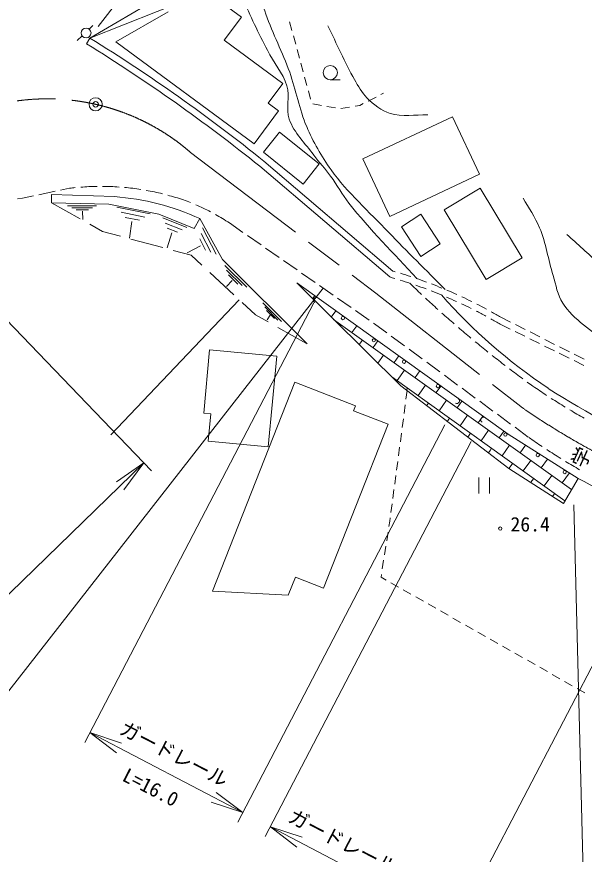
# Model space of a CAD drawing. Units: millimetres, scale not verified. Extents: x 40000 to 680000, y 20000 to 380000.
# Drawn here: x 144472 to 196191, y 243129 to 319410 of the extents above; entities that cross this region are included whole.
import ezdxf
from ezdxf.enums import TextEntityAlignment as Align

# ---------------------------------------------------------------- set-up
doc = ezdxf.new("R2010")
doc.units = ezdxf.units.MM
doc.header["$LTSCALE"] = 1000
doc.header["$PDMODE"] = 32
doc.header["$PDSIZE"] = 500
doc.linetypes.add('CHAIN', pattern=[18.5, 12, -1.5, 3.5, -1.5])
doc.layers.add('M-BGD', color=7, linetype='Continuous', lineweight=13)
doc.layers.add('M-BMK', color=2, linetype='CHAIN', lineweight=13)
doc.styles.add('@ＭＳ ゴシック', font='')
doc.styles.add('ＭＳ ゴシック', font='')
doc.styles.get('@ＭＳ ゴシック').set_extended_font_data('@MS Gothic')
doc.styles.get('ＭＳ ゴシック').set_extended_font_data('MS Gothic')

# ---------------------------------------------------------------- blocks, each defined once
blk = doc.blocks.new('ﾌﾟﾛｯﾄﾏｰｸ-02')
at = {"color": 1, "linetype": 'Continuous', "lineweight": 13}
blk.add_circle((0, 0), 0.5, dxfattribs=at)
blk = doc.blocks.new('open_arrow')
at = {"color": 0, "linetype": 'Continuous', "lineweight": -2}
blk.add_lwpolyline([(7.5, 1.25), (0, 0), (7.5, -1.25)], dxfattribs=at)

msp = doc.modelspace()

# ---------------------------------------------------------------- linework, layer by layer
at = {"layer": 'M-BGD'}
for p, q in [((151878, 318518), (168577, 339914)), ((151141, 317461), (176977, 327723)), ((164943, 319382), (160401, 322734)), ((159846, 322581), (151141, 317461)), ((153507, 317127), (158277, 319857)), ((164943, 319382), (163381, 317265)), ((169342, 318933), (169552, 318161)), ((151417, 318627), (151066, 318290)), ((150423, 317675), (149974, 317245)), ((151141, 317461), (150826, 316950)), ((169683, 317679), (169893, 316907)), ((153507, 317127), (166103, 307831)), ((163381, 317265), (168710, 313332)), ((170024, 316424), (170234, 315652)), ((170365, 315170), (170575, 314398)), ((170706, 313915), (170916, 313143)), ((173045, 313676), (173952, 313676)), ((167377, 311526), (168710, 313332)), ((171047, 312661), (171257, 311889)), ((176501, 311727), (177214, 312089)), ((177660, 312315), (177899, 312437)), ((168318, 310832), (167377, 311526)), ((171460, 311485), (172247, 311340)), ((172738, 311249), (173525, 311104)), ((175300, 311266), (175731, 311336)), ((175731, 311336), (176055, 311501)), ((168318, 310832), (166103, 307831)), ((174017, 311056), (174807, 311185)), ((175998, 306459), (184185, 310307)), ((184185, 310307), (186649, 305065)), ((166957, 307067), (168422, 308899)), ((172046, 306003), (168422, 308899)), ((166957, 307067), (170582, 304170)), ((167001, 306254), (178758, 296247)), ((172046, 306003), (170582, 304170)), ((178463, 301217), (175998, 306459)), ((166618, 305791), (178468, 295706)), ((186649, 305065), (178463, 301217)), ((148458, 303614), (149290, 303789)), ((183428, 301826), (186698, 303804)), ((186698, 303804), (190534, 297464)), ((144537, 302828), (144987, 302888)), ((144987, 302888), (146011, 303102)), ((146500, 303205), (147968, 303512)), ((147641, 303207), (153378, 303024)), ((147641, 303207), (147641, 302448)), ((147641, 302448), (152869, 302331)), ((147641, 302448), (150265, 300993)), ((149108, 302200), (151752, 302192)), ((152869, 302331), (157414, 301414)), ((149495, 302011), (151384, 302004)), ((149883, 301821), (151016, 301817)), ((150455, 301693), (150493, 300939)), ((153601, 302065), (156624, 301447)), ((153976, 301601), (156136, 301159)), ((157414, 301414), (160641, 300122)), ((179521, 300273), (181284, 301431)), ((181284, 301431), (183054, 298734)), ((187264, 295485), (183428, 301826)), ((156740, 278056), (134405, 301298)), ((154352, 301136), (155648, 300871)), ((154962, 300752), (154737, 299246)), ((157777, 301082), (159978, 300229)), ((157986, 300616), (159557, 300007)), ((160641, 300122), (161150, 301022)), ((161150, 301022), (163234, 297303)), ((163857, 300628), (165089, 299772)), ((151139, 300508), (152302, 299863)), ((152302, 299863), (153915, 299428)), ((158194, 300150), (159137, 299785)), ((161405, 300188), (162637, 297771)), ((181291, 297577), (179521, 300273)), ((154880, 299167), (157776, 298384)), ((158595, 299738), (158173, 298362)), ((161148, 299177), (161676, 298141)), ((161276, 299682), (162156, 297956)), ((165500, 299487), (166732, 298631)), ((161209, 298552), (159990, 297912)), ((167142, 298346), (168374, 297490)), ((183054, 298734), (181291, 297577)), ((158741, 298124), (160357, 297687)), ((160357, 297687), (161331, 296787)), ((163234, 297303), (170939, 289615)), ((163444, 296741), (165434, 294780)), ((168785, 297205), (170017, 296349)), ((190534, 297464), (187264, 295485)), ((162065, 296108), (164268, 294071)), ((163601, 296322), (165023, 294921)), ((170427, 296063), (171659, 295208)), ((164101, 295390), (163593, 294835)), ((163759, 295903), (164612, 295063)), ((172404, 294690), (136351, 248557)), ((169988, 295169), (179478, 285796)), ((189250, 281393), (169988, 295169)), ((172070, 294922), (173302, 294066)), ((171625, 293998), (171438, 293737)), ((173712, 293781), (174944, 292925)), ((171548, 293344), (150667, 253318)), ((153053, 281327), (164754, 293621)), ((165002, 293392), (166219, 292267)), ((166892, 293338), (168590, 291646)), ((167066, 292994), (168280, 291785)), ((166219, 292267), (167390, 291609)), ((167241, 292650), (167969, 291924)), ((167559, 292218), (167287, 291808)), ((173541, 292628), (173135, 292061)), ((175355, 292640), (176586, 291784)), ((195036, 276340), (173349, 291850)), ((176997, 291499), (177082, 291439)), ((177082, 291439), (178207, 290611)), ((188535, 291409), (189432, 290967)), ((188585, 292053), (189477, 291602)), ((168262, 291119), (170877, 289650)), ((174066, 291337), (173984, 291223)), ((175457, 291258), (175023, 290652)), ((189880, 290746), (190777, 290304)), ((189923, 291376), (190816, 290925)), ((191262, 290699), (192154, 290248)), ((175981, 289967), (175681, 289546)), ((177373, 289888), (176939, 289282)), ((178609, 290315), (179817, 289426)), ((191226, 290083), (192123, 289640)), ((192600, 290022), (193493, 289571)), ((180220, 289129), (181428, 288240)), ((192571, 289419), (193468, 288977)), ((193939, 289345), (194831, 288894)), ((161513, 283306), (162051, 289070)), ((168169, 288500), (162051, 289070)), ((168169, 288500), (167399, 280238)), ((177897, 288597), (177378, 287870)), ((179288, 288518), (178855, 287912)), ((193917, 288756), (194814, 288314)), ((195277, 288668), (196170, 288217)), ((181830, 287943), (183038, 287054)), ((195262, 288093), (196159, 287651)), ((179813, 287227), (179128, 286269)), ((181204, 287148), (180771, 286542)), ((169803, 286142), (162305, 267090)), ((175335, 283965), (169803, 286142)), ((194434, 275322), (178661, 286603)), ((183441, 286757), (184649, 285868)), ((179478, 285796), (189317, 278258)), ((180049, 285358), (179944, 284565)), ((179979, 285433), (179969, 285420)), ((180086, 285584), (179979, 285433)), ((181729, 285857), (181044, 284899)), ((183120, 285777), (182687, 285172)), ((185051, 285572), (186259, 284682)), ((175162, 283526), (175335, 283965)), ((179878, 284070), (179772, 283277)), ((181886, 284052), (181840, 283987)), ((182002, 284214), (181886, 284052)), ((183645, 284486), (182960, 283529)), ((185036, 284407), (184603, 283801)), ((186662, 284386), (187870, 283496)), ((161513, 283306), (162158, 283246)), ((162158, 283246), (161925, 280749)), ((175162, 283526), (178310, 282287)), ((185561, 283116), (184876, 282158)), ((186952, 283037), (186519, 282431)), ((188272, 283200), (189480, 282310)), ((183497, 282245), (164611, 246044)), ((178310, 282287), (172438, 267367)), ((179706, 282781), (179601, 281988)), ((183794, 282671), (183710, 282553)), ((183918, 282843), (183794, 282671)), ((179535, 281492), (179430, 280699)), ((187477, 281746), (186791, 280788)), ((188868, 281667), (188434, 281061)), ((189883, 282014), (191091, 281124)), ((167399, 280238), (161925, 280749)), ((185899, 280727), (167121, 244734)), ((185702, 281289), (185581, 281120)), ((185834, 281473), (185702, 281289)), ((195638, 277358), (189250, 281393)), ((179364, 280204), (179258, 279411)), ((187749, 280103), (187610, 279908)), ((189392, 280376), (188707, 279418)), ((190847, 280385), (190350, 279691)), ((187610, 279908), (187452, 279687)), ((102101, 226398), (156047, 278777)), ((179192, 278915), (179087, 278122)), ((189517, 278526), (189323, 278254)), ((189665, 278733), (189517, 278526)), ((191308, 279006), (190623, 278048)), ((192841, 279125), (192266, 278321)), ((189317, 278258), (194287, 275073)), ((194835, 277864), (194182, 276951)), ((179021, 277626), (178916, 276833)), ((186583, 277433), (186583, 275975)), ((187555, 277433), (187555, 275975)), ((191425, 277145), (191308, 276982)), ((191581, 277363), (191425, 277145)), ((193224, 277636), (192539, 276678)), ((194287, 275073), (195638, 277358)), ((178850, 276338), (178744, 275545)), ((193333, 275764), (193294, 275709)), ((193497, 275993), (193333, 275764)), ((178679, 275049), (178573, 274256)), ((195255, 274940), (196088, 241486)), ((178468, 273467), (178390, 272969)), ((178507, 273760), (178468, 273467)), ((178313, 272475), (178189, 271685)), ((203571, 273045), (184163, 235843)), ((178111, 271191), (177987, 270400)), ((177910, 269907), (177786, 269116)), ((177708, 268622), (177668, 268363)), ((169208, 266713), (169864, 268380)), ((172438, 267367), (169864, 268380)), ((177668, 268363), (178136, 268098)), ((178571, 267851), (179267, 267457)), ((162305, 267090), (169208, 266713)), ((179701, 267210), (180397, 266816)), ((180832, 266569), (181528, 266174)), ((181963, 265928), (182659, 265533)), ((183094, 265287), (183790, 264892)), ((184225, 264645), (184921, 264251)), ((185356, 264004), (186052, 263610)), ((186487, 263363), (187183, 262968)), ((187617, 262722), (188313, 262327)), ((188748, 262081), (189444, 261686)), ((189879, 261439), (190575, 261045)), ((191010, 260798), (191706, 260404)), ((192141, 260157), (192837, 259762)), ((193272, 259516), (193968, 259121)), ((194403, 258874), (195099, 258480)), ((195534, 258233), (196229, 257839)), ((165073, 246930), (151129, 254205)), ((167583, 245621), (184626, 236730))]:
    msp.add_line(p, q, dxfattribs=at)
for centre, radius in [((150791, 317934), 450), ((173045, 314324), 648), ((151661, 311436), 600), ((174201, 291960), 150), ((177014, 289938), 150), ((179765, 287983), 150), ((182852, 285773), 150), ((189012, 281350), 150), ((191952, 279482), 150), ((194406, 277931), 150)]:
    msp.add_circle(centre, radius, dxfattribs=at)
for centre, radius, start, end in [((69710, 185396), 155152, 51.16593, 58.34214), ((69710, 185396), 154552, 51.16896, 58.34214), ((152138, 280355), 23606, 95.68337, 96.9303), ((152138, 280355), 23606, 90.82898, 94.46977), ((152138, 280355), 23606, 85.9746, 89.61539), ((152138, 280355), 23606, 81.12021, 84.761), ((151790, 280767), 22313, 65.19976, 85.91916), ((152138, 280355), 23606, 76.26583, 79.90662), ((152138, 280355), 23606, 71.41144, 75.05223), ((152653, 283500), 20467, 68.00623, 69.97011), ((152653, 283500), 20467, 62.40746, 66.60653), ((152653, 283500), 20467, 56.80869, 61.00777), ((166684, 254349), 43603, 73.6462, 73.92415), ((166684, 254349), 43603, 71.67516, 72.98918), ((166518, 253773), 43603, 73.46942, 74.09351), ((166518, 253773), 43603, 71.49838, 72.81241), ((166684, 254349), 43603, 69.70412, 71.01815), ((249627, 366718), 99653, 225.90824, 226.77067), ((166518, 253773), 43603, 69.52734, 70.84137), ((166518, 253773), 43603, 67.55631, 68.87033), ((166684, 254349), 43603, 67.73308, 69.04711), ((166684, 254349), 43603, 65.76205, 67.07607), ((171761, 293596), 250, 60.75239, 240.75239), ((249627, 366718), 99653, 227.05814, 227.92057), ((220285, 326754), 49454, 221.3663, 236.39247), ((166518, 253773), 43603, 65.58527, 66.89929), ((166684, 254349), 43603, 63.79101, 65.10503), ((166518, 253773), 43603, 63.61423, 64.92826), ((166684, 254349), 43603, 61.81997, 63.134), ((249627, 366718), 99653, 228.20804, 229.07047), ((166518, 253773), 43603, 61.64319, 62.95722), ((166684, 254349), 43603, 59.84894, 61.16296), ((166518, 253773), 43603, 59.67216, 60.98618), ((249627, 366718), 99653, 229.35795, 230.22038), ((249627, 366718), 99653, 230.50785, 231.37028), ((249627, 366718), 99653, 231.65775, 232.52018), ((249627, 366718), 99653, 232.80766, 233.67009), ((249627, 366718), 99653, 233.95756, 234.33046), ((227761, 338502), 63994, 235.50331, 236.84631), ((228425, 340221), 65180, 236.9859, 259.21357), ((184566, 284438), 250, 240.19817, 60.19817), ((227761, 338502), 63994, 237.29398, 238.63698), ((227761, 338502), 63994, 239.08465, 240.42765), ((187001, 282696), 250, 60.75239, 240.75239), ((226491, 331740), 61768, 235.07064, 236.46204), ((226491, 331740), 61768, 236.92584, 238.31723), ((226491, 331740), 61768, 238.78103, 240.17243), ((232002, 345218), 76990, 241.81492, 256.59185)]:
    msp.add_arc(centre, radius, start, end, dxfattribs=at)
for points, knots in [([(163590, 325495), (164085, 324038), (164500, 322552), (165074, 321125), (165730, 319497), (166512, 317920), (167309, 316356), (167868, 315258), (168744, 314302), (169094, 313120), (169383, 312142), (168974, 311031), (169310, 310069), (169745, 308827), (170763, 307874), (171545, 306817), (172034, 306155), (172592, 305545), (173079, 304882), (173665, 304086), (174137, 303208), (174747, 302430), (176646, 300008), (178862, 297852), (180919, 295563)], [0, 0, 0, 0, 1, 1, 1, 2, 2, 2, 3, 3, 3, 4, 4, 4, 5, 5, 5, 6, 6, 6, 7, 7, 7, 8, 8, 8, 8]), ([(183503, 294578), (181791, 296312), (180049, 298017), (178366, 299779), (176583, 301645), (174632, 303380), (173113, 305466), (172226, 306683), (171493, 308019), (170895, 309401), (170208, 310989), (169931, 312727), (169344, 314355), (168697, 316146), (167811, 317846), (167176, 319641), (166593, 321288), (166175, 322988), (165675, 324661)], [0, 0, 0, 0, 1, 1, 1, 2, 2, 2, 3, 3, 3, 4, 4, 4, 5, 5, 5, 6, 6, 6, 6]), ([(172823, 318590), (173635, 316955), (174338, 315263), (175258, 313686), (175596, 313106), (175912, 312493), (176388, 312019), (176990, 311419), (177697, 310860), (178506, 310597), (179590, 310245), (180785, 310514), (181924, 310472)], [0, 0, 0, 0, 1, 1, 1, 2, 2, 2, 3, 3, 3, 4, 4, 4, 4]), ([(190622, 302901), (191122, 302000), (191730, 301151), (192122, 300199), (192700, 298800), (192903, 297273), (193357, 295829), (193621, 294988), (193735, 294063), (194224, 293328), (195241, 291801), (196897, 290809), (198326, 289659), (199437, 288766), (200695, 288065), (201795, 287157), (202978, 286181), (203895, 284891), (205147, 284005), (206495, 283053), (208032, 282386), (209550, 281737), (210631, 281275), (211712, 280669), (212885, 280587), (213496, 280544), (214233, 280527), (214687, 280937), (215062, 281276), (214979, 281906), (215125, 282390)], [0, 0, 0, 0, 1, 1, 1, 2, 2, 2, 3, 3, 3, 4, 4, 4, 5, 5, 5, 6, 6, 6, 7, 7, 7, 8, 8, 8, 9, 9, 9, 10, 10, 10, 10]), ([(194599, 299590), (195566, 298701), (196566, 297845), (197501, 296922), (198718, 295720), (199544, 294051), (201020, 293186), (201237, 293059), (201502, 293025), (201753, 293003), (202154, 292967), (202556, 293057), (202957, 293085)], [0, 0, 0, 0, 1, 1, 1, 2, 2, 2, 3, 3, 3, 4, 4, 4, 4])]:
    msp.add_open_spline(points, degree=3, knots=knots, dxfattribs=at)
msp.add_point((151661, 311436), dxfattribs=at)
at = {"layer": 'M-BMK'}
for p, q in [((160315, 307057), (177205, 294221)), ((177205, 294221), (190396, 283903))]:
    msp.add_line(p, q, dxfattribs=at)
for centre, radius, start, end in [((147228, 291933), 20000, 49.13016, 106.03667), ((230273, 341434), 70000, 235.27178, 258.39935)]:
    msp.add_arc(centre, radius, start, end, dxfattribs=at)

# ---------------------------------------------------------------- block references
at = {"layer": 'M-BGD', "xscale": 400, "yscale": 400}
for p, rotation in [((156047, 278777), 224.2), ((151129, 254205), 332.4), ((165073, 246930), 152.4), ((167583, 245621), 332.4)]:
    msp.add_blockref('open_arrow', p, dxfattribs=dict(at, rotation=rotation))
at = {"layer": 'M-BGD', "xscale": 300, "yscale": 300}
msp.add_blockref('ﾌﾟﾛｯﾄﾏｰｸ-02', (188531, 272790), dxfattribs=at)

# ---------------------------------------------------------------- texts
at = {"layer": 'M-BGD', "style": 'ＭＳ ゴシック'}
msp.add_text('26.4', height=1320, dxfattribs=at).set_placement((191261, 272131), align=Align.BOTTOM_CENTER)
for s, p in [('ガードレール', (158332, 251326)), ('L=16.0', (156197, 248291)), ('ガードレール', (173706, 243321))]:
    msp.add_text(s, height=1320, rotation=332.677, dxfattribs=at).set_placement(p, align=Align.BOTTOM_CENTER)
at = {"layer": 'M-BGD', "insert": (194736, 278917), "char_height": 1320, "attachment_point": 7, "rotation": 335.383, "style": '@ＭＳ ゴシック'}
msp.add_mtext('\\T2;学童注意', dxfattribs=at)

doc.saveas('drawing.dxf')
